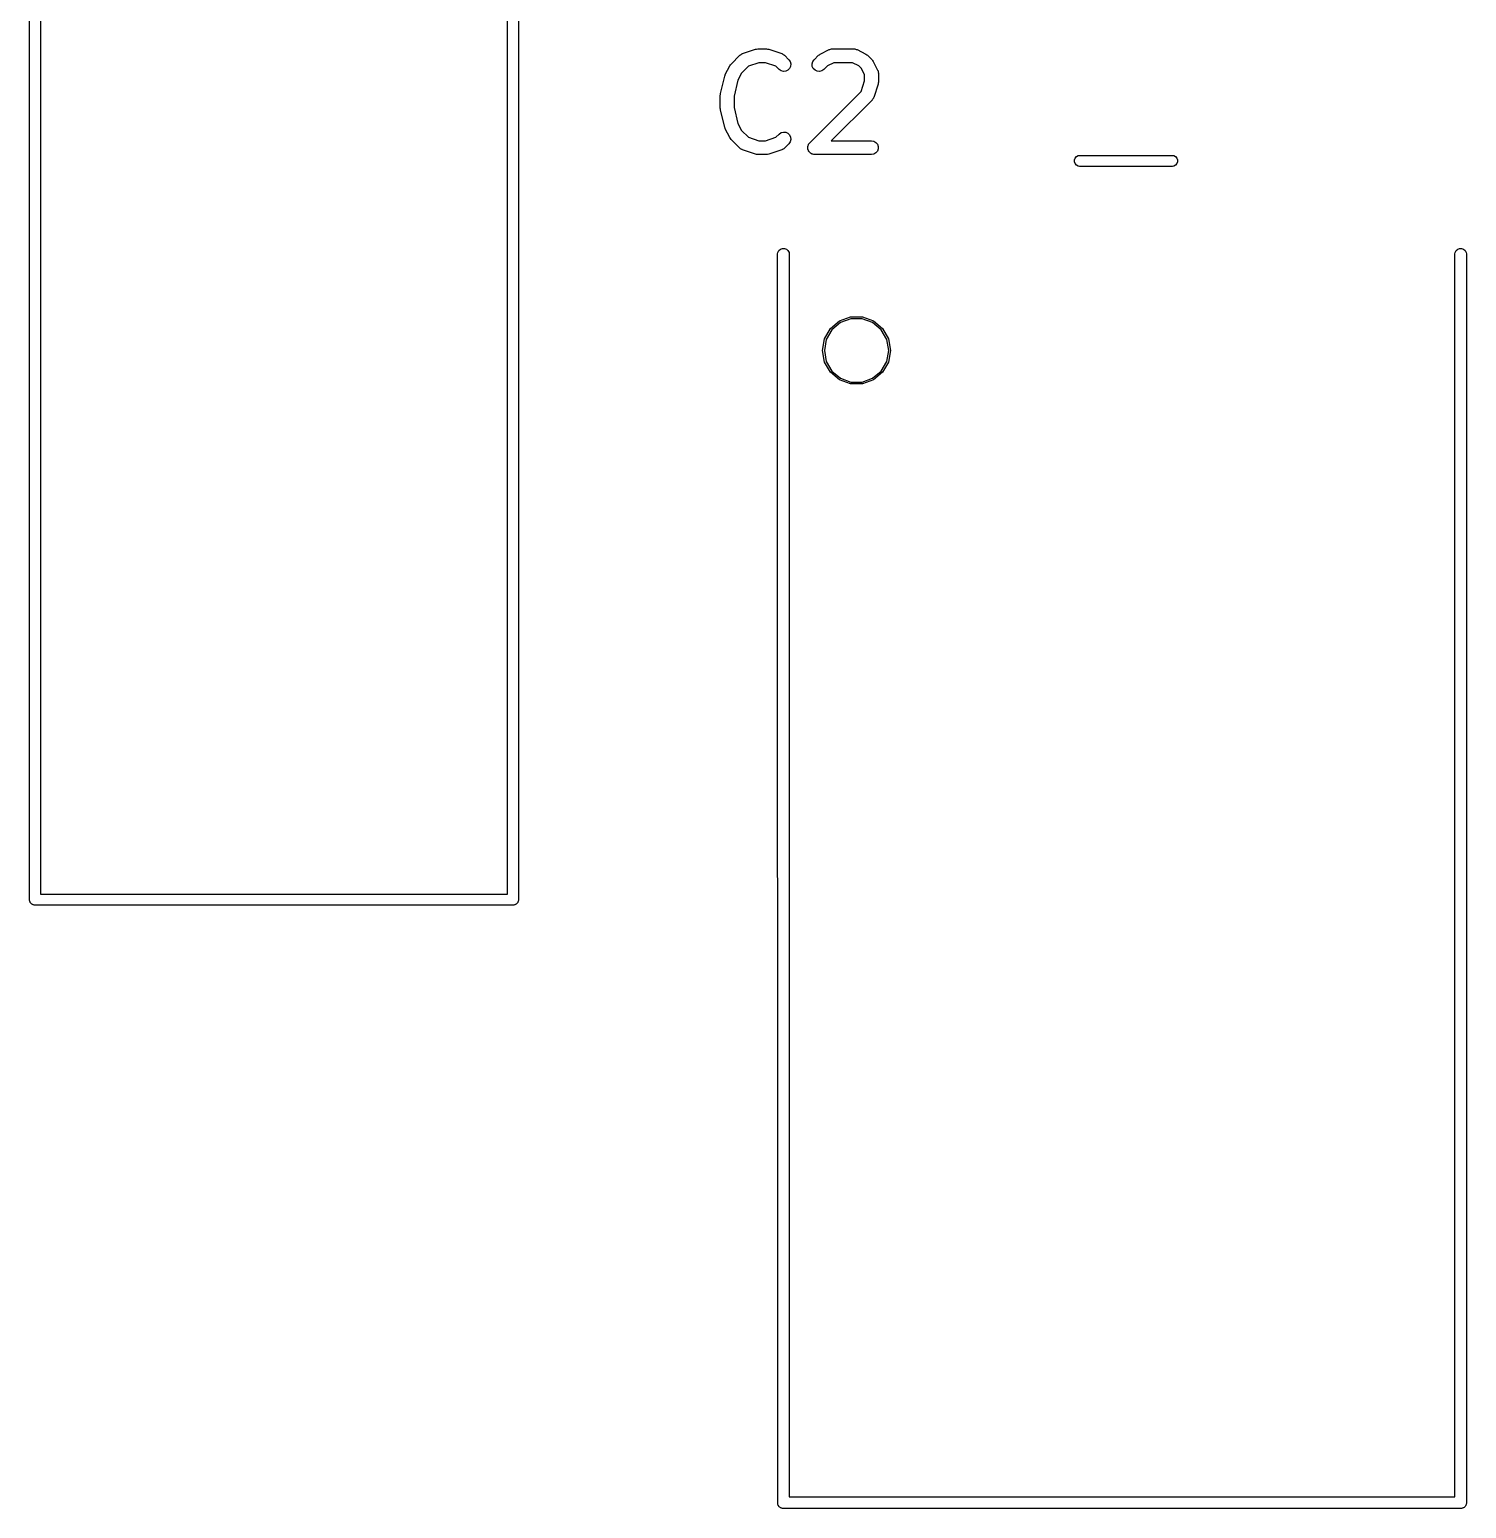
# Model space of a CAD drawing. Extents: x 100.8 to 155, y -100 to -35.3.
# Drawn here: x 100.84 to 116.48, y -99.59 to -83.49 of the extents above; entities that cross this region are included whole.
import ezdxf

# ---------------------------------------------------------------- set-up
doc = ezdxf.new("R2010")
doc.units = 0
doc.header["$MEASUREMENT"] = 0
doc.layers.add('BLACK', color=7, linetype='CONTINUOUS')

msp = doc.modelspace()

# ---------------------------------------------------------------- linework, layer by layer
at = {"layer": 'BLACK', "linetype": 'CONTINUOUS'}
for p, q in [((106.04, -92.9), (106.04, -42.1)), ((106.16, -42.0348), (106.16, -92.9652)), ((100.84, -92.9494), (100.84, -44.6348)), ((100.96, -44.7), (100.96, -92.9)), ((108.599, -83.7492), (108.741, -83.7016)), ((108.741, -83.7016), (108.753, -83.6998)), ((108.753, -83.6998), (108.765, -83.6978)), ((108.765, -83.6978), (108.86, -83.6978)), ((108.86, -83.6978), (108.872, -83.6998)), ((108.872, -83.6998), (108.884, -83.7016)), ((108.884, -83.7016), (109.027, -83.7492)), ((109.446, -83.7533), (109.541, -83.7057)), ((109.541, -83.7057), (109.545, -83.7044)), ((109.545, -83.7044), (109.549, -83.7023)), ((109.549, -83.7023), (109.558, -83.7008)), ((109.558, -83.7008), (109.566, -83.6983)), ((109.566, -83.6983), (109.57, -83.6985)), ((109.57, -83.6985), (109.575, -83.6978)), ((109.575, -83.6978), (109.813, -83.6978)), ((109.813, -83.6978), (109.817, -83.6985)), ((109.817, -83.6985), (109.821, -83.6983)), ((109.821, -83.6983), (109.83, -83.7008)), ((109.83, -83.7008), (109.838, -83.7023)), ((109.838, -83.7023), (109.842, -83.7044)), ((109.842, -83.7044), (109.846, -83.7057)), ((109.846, -83.7057), (109.941, -83.7533)), ((108.412, -83.9773), (108.46, -83.8821)), ((108.46, -83.8821), (108.467, -83.8724)), ((108.467, -83.8724), (108.474, -83.8626)), ((108.474, -83.8626), (108.569, -83.7673)), ((108.569, -83.7673), (108.573, -83.7649)), ((108.573, -83.7649), (108.576, -83.7616)), ((108.576, -83.7616), (108.583, -83.7574)), ((108.583, -83.7574), (108.591, -83.7524)), ((108.663, -83.8859), (108.589, -83.96)), ((108.591, -83.7524), (108.595, -83.7513)), ((108.595, -83.7513), (108.599, -83.7492)), ((108.777, -83.8478), (108.663, -83.8859)), ((108.848, -83.8478), (108.777, -83.8478)), ((108.963, -83.8859), (108.848, -83.8478)), ((108.998, -83.921), (108.963, -83.8859)), ((109.027, -83.7492), (109.031, -83.7513)), ((109.031, -83.7513), (109.035, -83.7524)), ((109.035, -83.7524), (109.042, -83.7574)), ((109.042, -83.7574), (109.05, -83.7616)), ((109.05, -83.7616), (109.053, -83.7649)), ((109.053, -83.7649), (109.056, -83.7673)), ((109.056, -83.7673), (109.104, -83.815)), ((109.104, -83.815), (109.119, -83.8363)), ((109.123, -83.8874), (109.112, -83.911)), ((109.119, -83.8363), (109.126, -83.8615)), ((109.126, -83.8615), (109.123, -83.8874)), ((109.357, -83.8615), (109.364, -83.8363)), ((109.359, -83.8874), (109.357, -83.8615)), ((109.37, -83.911), (109.359, -83.8874)), ((109.364, -83.8363), (109.379, -83.815)), ((109.379, -83.815), (109.426, -83.7673)), ((109.426, -83.7673), (109.436, -83.7605)), ((109.436, -83.7605), (109.446, -83.7533)), ((109.524, -83.882), (109.485, -83.921)), ((109.592, -83.8478), (109.524, -83.882)), ((109.795, -83.8478), (109.592, -83.8478)), ((109.864, -83.882), (109.795, -83.8478)), ((109.894, -83.9124), (109.864, -83.882)), ((109.941, -83.7533), (109.951, -83.7605)), ((109.951, -83.7605), (109.961, -83.7673)), ((109.961, -83.7673), (110.009, -83.815)), ((110.009, -83.815), (110.015, -83.8248)), ((110.015, -83.8248), (110.023, -83.8345)), ((110.023, -83.8345), (110.07, -83.9297)), ((108.359, -84.1831), (108.407, -83.9927)), ((108.407, -83.9927), (108.41, -83.9852)), ((108.41, -83.9852), (108.412, -83.9773)), ((108.55, -84.037), (108.507, -84.2106)), ((108.589, -83.96), (108.55, -84.037)), ((109.019, -83.936), (108.998, -83.921)), ((109.044, -83.9427), (109.019, -83.936)), ((109.07, -83.9404), (109.044, -83.9427)), ((109.094, -83.9294), (109.07, -83.9404)), ((109.112, -83.911), (109.094, -83.9294)), ((109.389, -83.9294), (109.37, -83.911)), ((109.412, -83.9404), (109.389, -83.9294)), ((109.438, -83.9427), (109.412, -83.9404)), ((109.463, -83.936), (109.438, -83.9427)), ((109.485, -83.921), (109.463, -83.936)), ((109.89, -84.1608), (109.928, -84.0463)), ((109.928, -83.9809), (109.894, -83.9124)), ((109.928, -84.0463), (109.928, -83.9809)), ((110.07, -83.9297), (110.071, -83.9338)), ((110.071, -83.9338), (110.074, -83.9376)), ((110.074, -83.9376), (110.075, -83.9462)), ((110.075, -83.9462), (110.078, -83.9547)), ((110.078, -83.9547), (110.077, -83.959)), ((110.077, -83.959), (110.078, -83.9632)), ((110.078, -83.9632), (110.078, -84.0585)), ((108.357, -84.2013), (108.358, -84.1923)), ((108.357, -84.3442), (108.357, -84.2013)), ((108.358, -84.1923), (108.359, -84.1831)), ((108.507, -84.2106), (108.507, -84.335)), ((109.331, -84.7197), (109.89, -84.1608)), ((110.074, -84.0822), (110.027, -84.225)), ((110.076, -84.0703), (110.074, -84.0822)), ((110.078, -84.0585), (110.076, -84.0703)), ((108.358, -84.3532), (108.357, -84.3442)), ((108.359, -84.3624), (108.358, -84.3532)), ((108.407, -84.5529), (108.359, -84.3624)), ((108.507, -84.335), (108.55, -84.5085)), ((110.009, -84.2544), (109.565, -84.6978)), ((110.011, -84.2508), (110.009, -84.2544)), ((110.014, -84.248), (110.011, -84.2508)), ((110.018, -84.2402), (110.014, -84.248)), ((110.024, -84.233), (110.018, -84.2402)), ((110.025, -84.2289), (110.024, -84.233)), ((110.027, -84.225), (110.025, -84.2289)), ((108.55, -84.5085), (108.589, -84.5855)), ((108.41, -84.5603), (108.407, -84.5529)), ((108.412, -84.5682), (108.41, -84.5603)), ((108.46, -84.6634), (108.412, -84.5682)), ((108.467, -84.6731), (108.46, -84.6634)), ((108.474, -84.6829), (108.467, -84.6731)), ((108.569, -84.7782), (108.474, -84.6829)), ((108.589, -84.5855), (108.663, -84.6596)), ((108.663, -84.6596), (108.777, -84.6978)), ((108.848, -84.6978), (108.963, -84.6596)), ((108.963, -84.6596), (108.998, -84.6245)), ((108.998, -84.6245), (109.019, -84.6095)), ((109.019, -84.6095), (109.044, -84.6028)), ((109.044, -84.6028), (109.07, -84.6051)), ((109.07, -84.6051), (109.094, -84.6161)), ((109.094, -84.6161), (109.112, -84.6345)), ((109.112, -84.6345), (109.123, -84.6581)), ((109.126, -84.6841), (109.119, -84.7092)), ((109.123, -84.6581), (109.126, -84.6841)), ((108.573, -84.7807), (108.569, -84.7782)), ((108.576, -84.7839), (108.573, -84.7807)), ((108.583, -84.7881), (108.576, -84.7839)), ((108.591, -84.7931), (108.583, -84.7881)), ((108.595, -84.7942), (108.591, -84.7931)), ((108.599, -84.7963), (108.595, -84.7942)), ((108.741, -84.8439), (108.599, -84.7963)), ((108.753, -84.8457), (108.741, -84.8439)), ((108.765, -84.8478), (108.753, -84.8457)), ((108.86, -84.8478), (108.765, -84.8478)), ((108.777, -84.6978), (108.848, -84.6978)), ((108.872, -84.8457), (108.86, -84.8478)), ((108.884, -84.8439), (108.872, -84.8457)), ((109.027, -84.7963), (108.884, -84.8439)), ((109.031, -84.7942), (109.027, -84.7963)), ((109.035, -84.7931), (109.031, -84.7942)), ((109.042, -84.7881), (109.035, -84.7931)), ((109.05, -84.7839), (109.042, -84.7881)), ((109.053, -84.7807), (109.05, -84.7839)), ((109.056, -84.7782), (109.053, -84.7807)), ((109.104, -84.7306), (109.056, -84.7782)), ((109.119, -84.7092), (109.104, -84.7306)), ((109.309, -84.7662), (109.31, -84.763)), ((109.31, -84.776), (109.309, -84.7662)), ((109.31, -84.7597), (109.314, -84.7505)), ((109.31, -84.763), (109.31, -84.7597)), ((109.31, -84.7858), (109.31, -84.776)), ((109.311, -84.7889), (109.31, -84.7858)), ((109.312, -84.7922), (109.311, -84.7889)), ((109.316, -84.8011), (109.312, -84.7922)), ((109.314, -84.7505), (109.316, -84.7411)), ((109.316, -84.7411), (109.318, -84.7384)), ((109.319, -84.8103), (109.316, -84.8011)), ((109.318, -84.7384), (109.319, -84.7353)), ((109.319, -84.7353), (109.325, -84.7278)), ((109.321, -84.8128), (109.319, -84.8103)), ((109.323, -84.8158), (109.321, -84.8128)), ((109.33, -84.8227), (109.323, -84.8158)), ((109.325, -84.7278), (109.331, -84.7197)), ((109.336, -84.8302), (109.33, -84.8227)), ((109.339, -84.8319), (109.336, -84.8302)), ((109.341, -84.8342), (109.339, -84.8319)), ((109.35, -84.8383), (109.341, -84.8342)), ((109.358, -84.8432), (109.35, -84.8383)), ((109.362, -84.8438), (109.358, -84.8432)), ((109.365, -84.8452), (109.362, -84.8438)), ((109.374, -84.8461), (109.365, -84.8452)), ((109.384, -84.8478), (109.374, -84.8461)), ((110.003, -84.8478), (109.384, -84.8478)), ((109.565, -84.6978), (110.003, -84.6978)), ((110.003, -84.6978), (110.029, -84.7023)), ((110.029, -84.8432), (110.003, -84.8478)), ((110.029, -84.7023), (110.051, -84.7153)), ((110.051, -84.8302), (110.029, -84.8432)), ((110.051, -84.7153), (110.068, -84.7353)), ((110.068, -84.8103), (110.051, -84.8302)), ((110.068, -84.7353), (110.077, -84.7597)), ((110.077, -84.7858), (110.068, -84.8103)), ((110.077, -84.7597), (110.077, -84.7858)), ((112.253, -84.8591), (112.268, -84.8564)), ((112.268, -84.8564), (113.279, -84.8564)), ((113.279, -84.8564), (113.294, -84.8591)), ((112.213, -84.9058), (112.221, -84.8859)), ((112.213, -84.927), (112.213, -84.9058)), ((112.221, -84.9468), (112.213, -84.927)), ((112.221, -84.8859), (112.234, -84.8697)), ((112.234, -84.9631), (112.221, -84.9468)), ((112.234, -84.8697), (112.253, -84.8591)), ((112.253, -84.9736), (112.234, -84.9631)), ((112.268, -84.9764), (112.253, -84.9736)), ((113.279, -84.9764), (112.268, -84.9764)), ((113.294, -84.9736), (113.279, -84.9764)), ((113.294, -84.8591), (113.313, -84.8697)), ((113.313, -84.9631), (113.294, -84.9736)), ((113.313, -84.8697), (113.326, -84.8859)), ((113.326, -84.9468), (113.313, -84.9631)), ((113.326, -84.8859), (113.333, -84.9058)), ((113.333, -84.927), (113.326, -84.9468)), ((113.333, -84.9058), (113.333, -84.927)), ((108.981, -85.9298), (108.984, -85.9133)), ((108.982, -99.5142), (108.981, -85.9298)), ((108.984, -85.9133), (108.996, -85.8939)), ((108.996, -85.8939), (109.013, -85.8795)), ((109.013, -85.8795), (109.034, -85.8719)), ((109.034, -85.8719), (109.056, -85.8719)), ((109.056, -85.8719), (109.077, -85.8795)), ((109.077, -85.8795), (109.094, -85.8939)), ((109.094, -85.8939), (109.106, -85.9133)), ((109.106, -85.9133), (109.108, -85.9298)), ((109.108, -85.9298), (109.108, -99.4619)), ((116.352, -85.9298), (116.354, -85.9133)), ((116.352, -99.4619), (116.352, -85.9298)), ((116.354, -85.9133), (116.366, -85.8939)), ((116.366, -85.8939), (116.383, -85.8795)), ((116.383, -85.8795), (116.404, -85.8719)), ((116.404, -85.8719), (116.426, -85.8719)), ((116.426, -85.8719), (116.447, -85.8795)), ((116.447, -85.8795), (116.464, -85.8939)), ((116.464, -85.8939), (116.476, -85.9133)), ((116.476, -85.9133), (116.478, -85.9298)), ((116.478, -85.9298), (116.478, -99.5309)), ((109.655, -86.66), (109.776, -86.616)), ((109.776, -86.616), (109.904, -86.616)), ((109.904, -86.616), (110.025, -86.66)), ((109.492, -86.8538), (109.557, -86.7425)), ((109.572, -86.7554), (109.511, -86.8607)), ((109.557, -86.7425), (109.655, -86.66)), ((109.665, -86.6773), (109.572, -86.7554)), ((109.779, -86.6357), (109.665, -86.6773)), ((109.901, -86.6357), (109.779, -86.6357)), ((110.015, -86.6773), (109.901, -86.6357)), ((110.108, -86.7554), (110.015, -86.6773)), ((110.025, -86.66), (110.123, -86.7425)), ((110.169, -86.8607), (110.108, -86.7554)), ((110.123, -86.7425), (110.188, -86.8538)), ((109.47, -86.9804), (109.492, -86.8538)), ((109.511, -86.8607), (109.49, -86.9804)), ((110.19, -86.9804), (110.169, -86.8607)), ((110.188, -86.8538), (110.21, -86.9804)), ((109.492, -87.1069), (109.47, -86.9804)), ((109.49, -86.9804), (109.511, -87.1001)), ((109.557, -87.2182), (109.492, -87.1069)), ((109.511, -87.1001), (109.572, -87.2054)), ((110.108, -87.2054), (110.169, -87.1001)), ((110.188, -87.1069), (110.123, -87.2182)), ((110.169, -87.1001), (110.19, -86.9804)), ((110.21, -86.9804), (110.188, -87.1069)), ((109.655, -87.3008), (109.557, -87.2182)), ((109.572, -87.2054), (109.665, -87.2835)), ((110.015, -87.2835), (110.108, -87.2054)), ((110.123, -87.2182), (110.025, -87.3008)), ((109.776, -87.3448), (109.655, -87.3008)), ((109.665, -87.2835), (109.779, -87.3251)), ((109.904, -87.3448), (109.776, -87.3448)), ((109.779, -87.3251), (109.901, -87.3251)), ((109.901, -87.3251), (110.015, -87.2835)), ((110.025, -87.3008), (109.904, -87.3448)), ((100.96, -92.9), (106.04, -92.9)), ((100.84, -92.9706), (100.84, -92.9494)), ((100.842, -92.9756), (100.84, -92.9706)), ((100.843, -92.9808), (100.842, -92.9756)), ((100.845, -92.9855), (100.843, -92.9808)), ((100.847, -92.9905), (100.845, -92.9855)), ((100.851, -92.9945), (100.847, -92.9905)), ((100.853, -92.9992), (100.851, -92.9945)), ((100.857, -93.0026), (100.853, -92.9992)), ((100.861, -93.0067), (100.857, -93.0026)), ((100.865, -93.0093), (100.861, -93.0067)), ((100.87, -93.0128), (100.865, -93.0093)), ((100.875, -93.0146), (100.87, -93.0128)), ((100.879, -93.0173), (100.875, -93.0146)), ((100.884, -93.0182), (100.879, -93.0173)), ((100.889, -93.02), (100.884, -93.0182)), ((100.895, -93.02), (100.889, -93.02)), ((106.105, -93.02), (100.895, -93.02)), ((100.895, -93.02), (100.895, -93.02)), ((106.111, -93.02), (106.105, -93.02)), ((106.105, -93.02), (106.105, -93.02)), ((106.116, -93.0182), (106.111, -93.02)), ((106.121, -93.0173), (106.116, -93.0182)), ((106.125, -93.0146), (106.121, -93.0173)), ((106.13, -93.0128), (106.125, -93.0146)), ((106.135, -93.0093), (106.13, -93.0128)), ((106.139, -93.0067), (106.135, -93.0093)), ((106.143, -93.0026), (106.139, -93.0067)), ((106.147, -92.9992), (106.143, -93.0026)), ((106.149, -92.9945), (106.147, -92.9992)), ((106.153, -92.9905), (106.149, -92.9945)), ((106.155, -92.9855), (106.153, -92.9905)), ((106.157, -92.9808), (106.155, -92.9855)), ((106.158, -92.9756), (106.157, -92.9808)), ((106.16, -92.9706), (106.158, -92.9756)), ((106.16, -92.9652), (106.16, -92.9653)), ((106.16, -92.9653), (106.16, -92.9706)), ((109.108, -99.4619), (116.352, -99.4619)), ((108.982, -99.5366), (108.982, -99.5142)), ((108.983, -99.5419), (108.982, -99.5366)), ((108.984, -99.5474), (108.983, -99.5419)), ((108.987, -99.5523), (108.984, -99.5474)), ((108.989, -99.5576), (108.987, -99.5523)), ((108.993, -99.5619), (108.989, -99.5576)), ((108.996, -99.5668), (108.993, -99.5619)), ((109, -99.5704), (108.996, -99.5668)), ((109.004, -99.5748), (109, -99.5704)), ((109.008, -99.5776), (109.004, -99.5748)), ((109.013, -99.5812), (109.008, -99.5776)), ((109.018, -99.5831), (109.013, -99.5812)), ((109.023, -99.586), (109.018, -99.5831)), ((109.029, -99.587), (109.023, -99.586)), ((109.034, -99.5889), (109.029, -99.587)), ((109.039, -99.5889), (109.034, -99.5889)), ((116.421, -99.5889), (109.039, -99.5889)), ((109.039, -99.5889), (109.039, -99.5889)), ((116.426, -99.5889), (116.421, -99.5889)), ((116.421, -99.5889), (116.421, -99.5889)), ((116.431, -99.587), (116.426, -99.5889)), ((116.437, -99.586), (116.431, -99.587)), ((116.442, -99.5831), (116.437, -99.586)), ((116.447, -99.5812), (116.442, -99.5831)), ((116.452, -99.5776), (116.447, -99.5812)), ((116.456, -99.5748), (116.452, -99.5776)), ((116.46, -99.5705), (116.456, -99.5748)), ((116.464, -99.5668), (116.46, -99.5705)), ((116.467, -99.5619), (116.464, -99.5668)), ((116.471, -99.5576), (116.467, -99.5619)), ((116.473, -99.5523), (116.471, -99.5576)), ((116.476, -99.5474), (116.473, -99.5523)), ((116.477, -99.5419), (116.476, -99.5474)), ((116.478, -99.5366), (116.477, -99.5419)), ((116.478, -99.5309), (116.478, -99.5309)), ((116.478, -99.5309), (116.478, -99.5366))]:
    msp.add_line(p, q, dxfattribs=at)

doc.saveas('drawing.dxf')
